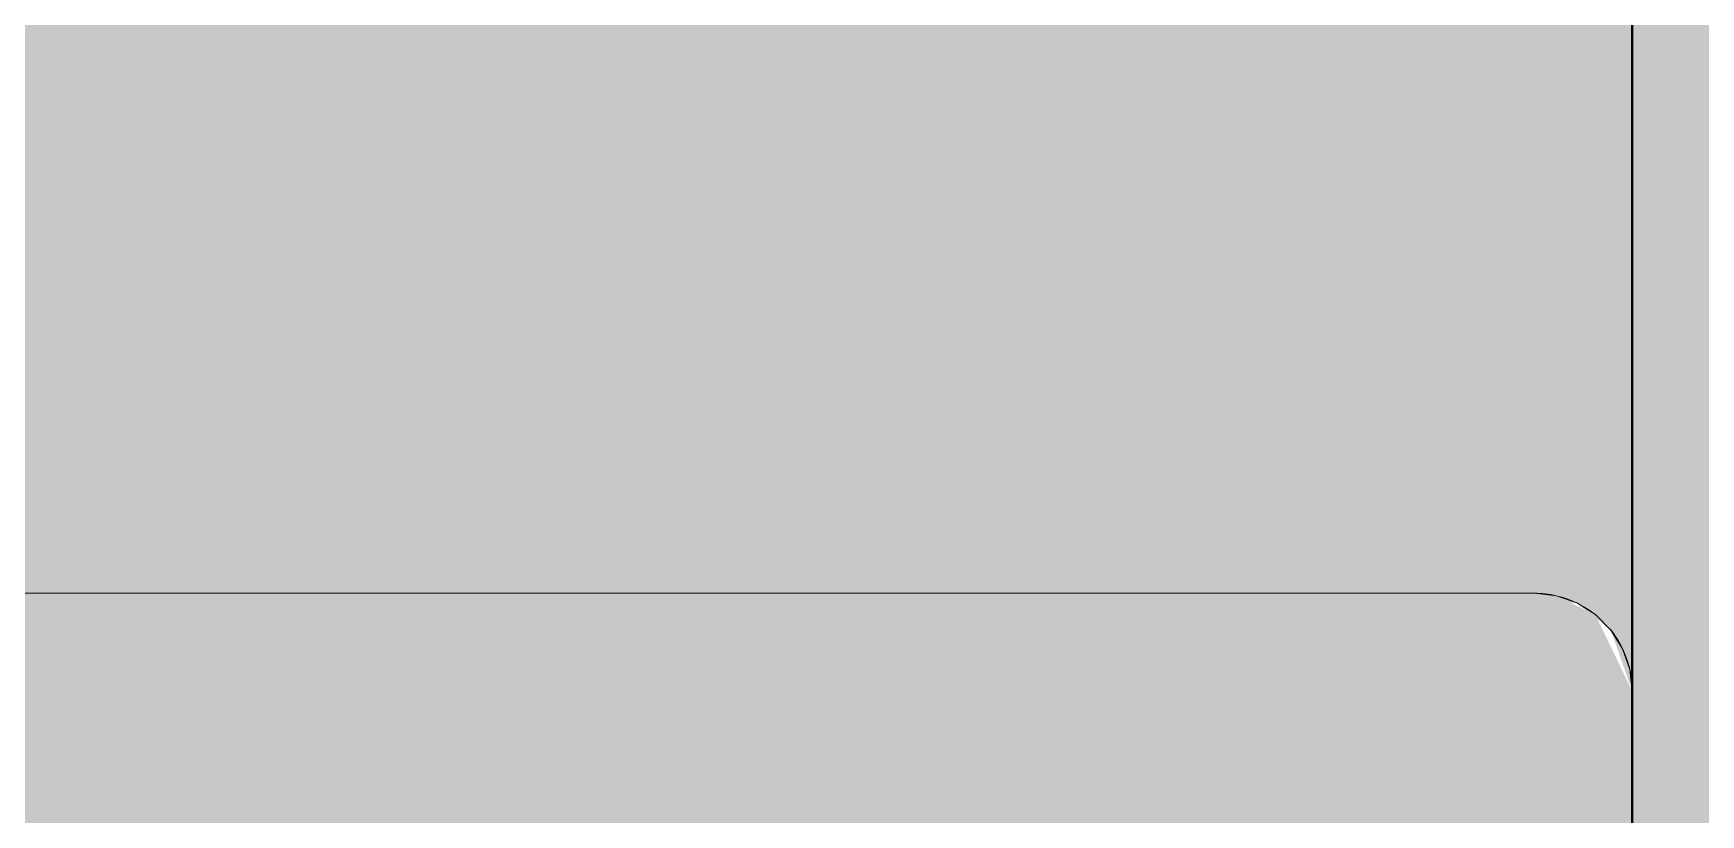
# Model space of a CAD drawing. Header units: metres. Extents: x 15 to 69.3, y -12.4 to 16.4.
# Drawn here: x 18.328 to 18.36202, y 13.07511 to 13.09105 of the extents above; entities that cross this region are included whole.
import ezdxf

# ---------------------------------------------------------------- set-up
doc = ezdxf.new("R2010")
doc.units = ezdxf.units.M
doc.layers.add('1095_ARQ_BASE_dwg', color=7, linetype='Continuous', lineweight=5, true_color=0x767676)
doc.layers.add('A-FLOR', color=7, linetype='Continuous', lineweight=9, true_color=0x007f00)
for name, color, linetype, lineweight in [('A-WALL', 7, 'Continuous', 9), ('KIRYA - PAREDE', 7, 'Continuous', 40), ('P-SANR-FIXT', 7, 'Continuous', 5)]:
    doc.layers.add(name, color=color, linetype=linetype, lineweight=lineweight)

# ---------------------------------------------------------------- blocks, each defined once
blk = doc.blocks.new('1095_ARQ_BASE_dwg-3608001-TÉRREO')
at = {"layer": 'KIRYA - PAREDE', "color": 253, "true_color": 0xaaaaaa}
blk.add_line((18.36062034051227, 13.11062794428361), (18.36062034051227, 13.0776284609382), dxfattribs=at)
at = {"layer": 'KIRYA - PAREDE', "color": 254, "true_color": 0xcdcdd0}
blk.add_line((18.36062034051227, 13.0776284609382), (18.36062034051227, 13.04371844954506), dxfattribs=at)
blk = doc.blocks.new('UT_Ducha higiênica - UT_Ducha higiênica-3615605-TÉRREO')
at = {"layer": 'P-SANR-FIXT', "true_color": 0xf0f1f7, "transparency": 33554560}
h = blk.add_hatch(color=7, dxfattribs=at)
h.paths.add_polyline_path([(0.06104499430345227, 0.01676706736022819), (0.06124305656764736, 0.001132232521688259), (0.06179801469973514, 0.0004363370349887731), (0.0630449943034529, -7.47178319215891e-14), (0.09695500569658491, -7.47178319215891e-14), (0.09851866866152043, 0.0007530203962076129), (0.09890486152094932, 0.001554958132013373), (0.098955005696585, 0.001999999999925369), (0.098955005696585, 0.03878872391185485), (0.09400000000001761, 0.03878872391185485), (0.09384497402902968, 0.02030958325518545), (0.09344276236455688, 0.01821199043303589), (0.0923830327617885, 0.01542622602169357), (0.09052930691481202, 0.0126708234244909), (0.0892116278677962, 0.01147181869511659), (0.09033234720800545, 0.01082697033749139), (0.09097939482076241, 0.009710060218908715), (0.0910645802550392, 0.007303453385076733), (0.09097939482076133, 0.004069454246864127), (0.09033234720800545, 0.002952544128280909), (0.08921162786779566, 0.002307695770653008), (0.08510793263973186, 0.00180848570042583), (0.08301653995979758, 0.001716873108023853), (0.08291375385320161, 0.001256653804437107), (0.08000000000001646, 0.00105429790743259), (0.0769834600402359, 0.001267688726805173), (0.0769834600402359, 0.001737122348949627), (0.07265991411451914, 0.001979272482033795), (0.07018541974499506, 0.002556597946122558), (0.06927035623553345, 0.003468551239150715), (0.06893541974499481, 0.004714302604488238), (0.06902060517927268, 0.009710060218908715), (0.06971184164031974, 0.01086076238558304), (0.07070462662134593, 0.01155671459196182), (0.06892664604373089, 0.01344024506907283), (0.0672236062075939, 0.01625782926555391), (0.06626600275160972, 0.01925535367743593), (0.066012960742745, 0.02043449348395569), (0.06104499430345227, 0.02187499999994359), (0.06104499430345227, 0.01694440589343285)])
h.paths.add_polyline_path([(0.06104499430345119, 0.035872852801328), (0.06104499430345119, 0.03417061519970042), (0.06600269174178665, 0.03252429378915581), (0.06600000000001749, 0.03878872391185539), (0.06104499430345335, 0.03878872391185539)])
h.paths.add_polyline_path([(0.0769834600402359, 0.003173871124008141), (0.07714257746305397, 0.002199973578222925), (0.07708624614683131, 0.002392476368011084), (0.07708624614683131, 0.003238187364861274)])
h.paths.add_polyline_path([(0.08261240023671797, 0.002301519467915689), (0.08301653995979758, 0.002417301510352102), (0.08279959681880204, 0.002264289819076058), (0.08261964632252466, 0.002300078366658853)])
at = {"layer": 'P-SANR-FIXT', "color": 8, "true_color": 0x78787b}
for p, q in [((0.09895500569656936, 0.03878872391187332), (0.09895500569656929, 0.001999999999943672)), ((0.09695500569656933, -5.632601052241171e-14), (0.06304499430343664, -5.632601052241171e-14))]:
    blk.add_line(p, q, dxfattribs=at)
at = {"layer": 'P-SANR-FIXT'}
for p, q in [((0.09895500569656944, 0.03878872391187348), (0.09895500569656941, 0.001999999999943668)), ((0.09695500569656944, -5.632601052241171e-14), (0.06304499430343675, -5.632812549727362e-14))]:
    blk.add_line(p, q, dxfattribs=at)
at = {"layer": 'P-SANR-FIXT', "flags": 128}
blk.add_lwpolyline([(0.0989550056965694, 0.001999999999943688), (0.09890486152093304, 0.001554958132031078), (0.09875694343237425, 0.001132232521708595), (0.09851866866150548, 0.0007530203962262385), (0.09820198530028691, 0.0004363370350076501), (0.09782277317480456, 0.0001980622641388589), (0.09740004756448208, 5.014417558004189e-05), (0.09695500569656945, -5.63238955475498e-14)], dxfattribs=at)
at = {"layer": 'P-SANR-FIXT', "color": 8, "true_color": 0x78787b}
for radius, start, end in [(0.002, 347.1036769801044, 3.81666561775622e-13), (0.002000000000000001, 334.1120324515545, 345.0000000000001), (0.002000000000000006, 321.0560773661227, 330.0000000000002)]:
    blk.add_arc((0.09695500569656929, 0.001999999999943676), radius, start, end, dxfattribs=at)
at = {"layer": 'P-SANR-FIXT'}
blk.add_arc((0.09695500569656929, 0.001999999999943676), 0.002000000000000006, 270.0000000000008, 308.9439226338779, dxfattribs=at)

msp = doc.modelspace()

# ---------------------------------------------------------------- hatches: boundary and pattern name
at = {"layer": 'A-FLOR', "true_color": 0x464646}
h = msp.add_hatch(color=49, dxfattribs=at)
h.paths.add_polyline_path([(18.19232617459992, 13.25172109348721), (18.19125723503447, 13.25260927135536), (18.19156636953614, 13.25234058960095)])
h.paths.add_polyline_path([(18.15901796312708, 13.32089163646863), (18.16008690269254, 13.3200034585927), (18.15977776819086, 13.32027214034713)])
h.paths.add_polyline_path([(18.36062034051212, 11.92780630161017), (18.36062034051213, 12.22780630161017), (18.51062034051213, 12.22780630161017), (18.51062034051211, 13.27780630161043), (18.36462034051226, 13.27780630161043), (18.36602034051226, 13.27640630161043), (18.37872034051195, 13.27640630161043), (18.37982034051226, 13.27534630161044), (18.38764664467355, 13.27417710640565), (18.39441300941091, 13.27122513630078), (18.39985974669109, 13.26704570778926), (18.40445792329332, 13.2609483447148), (18.40726775245156, 13.25378618104348), (18.40831085028186, 13.24685011222689), (18.40922034051226, 13.24558487112113), (18.40922034051226, 13.23320630161044), (18.41062034051226, 13.23180630161044), (18.41062034051226, 13.22780630161044), (18.40662034051226, 13.22780630161044), (18.40662034051226, 13.15980630161043), (18.41062034051226, 13.15980630161043), (18.4103699877675, 13.15580630161044), (18.40899057202805, 13.15440630161044), (18.40899057202805, 13.13809879241109), (18.40814783484856, 13.13720630161044), (18.40814783484856, 13.13639764868963), (18.40866549172195, 13.13543890983363), (18.41005811664603, 13.13207681585462), (18.41062034051226, 13.12780630161043), (18.41005811664603, 13.12353578736624), (18.40814783484856, 13.11840630161044), (18.40918651322681, 13.11730630161044), (18.40918651322681, 13.10100800953767), (18.4103699877675, 13.09980630161044), (18.41062034051226, 13.09580630161044), (18.40662034051226, 13.09580630161044), (18.40662034051226, 13.01267345524163), (18.41062034051226, 13.01267345524163), (18.4103699877675, 13.00867345524163), (18.40899057202805, 13.00727345524163), (18.40899057202805, 12.99096594604228), (18.40814783484856, 12.99007345524163), (18.40819433475903, 12.98920420245767), (18.40874834278905, 12.98810604329497), (18.41005811664603, 12.98494396948581), (18.41062034051226, 12.98067345524162), (18.40971085028186, 12.97551211505918), (18.40961881928306, 12.97502022415034), (18.40846290237281, 12.97255175306414), (18.40814783484856, 12.97127345524163), (18.40918651322681, 12.97017345524163), (18.40918651322681, 12.95387516316886), (18.4103699877675, 12.95267345524163), (18.41062034051226, 12.94867345524163), (18.40662034051226, 12.94867345524163), (18.40676214283371, 12.91417345524162), (18.41062034051225, 12.91417345524162), (18.41062034051225, 12.91017345524162), (18.40922034051225, 12.90877345524163), (18.40922034051225, 12.89607345524163), (18.4081603405121, 12.89497345524176), (18.40692789750009, 12.88699445736596), (18.40404811972012, 12.88039244306516), (18.39985974669109, 12.8749340490628), (18.3935441052714, 12.8702454586096), (18.3866002199453, 12.86752604330233), (18.37966415112871, 12.86648294547203), (18.37872034051226, 12.86557345524162), (18.36602034051226, 12.86557345524162), (18.36462034051226, 12.86417345524162), (18.36062034051234, 12.86417345524162), (18.36062034051234, 12.8606734552416), (18.35562034051234, 12.8606734552416), (18.35562034051234, 12.87137969000953), (18.34362034051233, 12.87137969000953), (18.34349327561078, 12.87367345524123), (18.3338330090854, 12.87367345524123), (18.33836590254137, 12.87003674352319), (18.34366553337339, 12.86309319590125), (18.34721030764816, 12.85411303751954), (18.34832139973364, 12.84567345524162), (18.34816088105288, 12.51445419481211), (18.34689349517403, 12.50604670373995), (18.34344348162578, 12.49792739685547), (18.33758231149245, 12.49055039616506), (18.33074114039326, 12.48532932160188), (18.32176098201155, 12.48178454732711), (18.31210213930412, 12.48067345524163), (18.26076944952259, 12.48083397392238), (18.24683590932625, 12.48398891282809), (18.23971792837221, 12.48903446823205), (18.23661517579826, 12.49141253081223), (18.23523695113858, 12.49259505094403), (18.23396764219156, 12.49467381991606), (17.93178348436136, 12.49467381991606), (17.89420769626425, 12.49850088555499), (17.87173266931631, 12.50476648697895), (17.84856150605087, 12.51425312792488), (17.82792361853348, 12.52626030063989), (17.80806948348253, 12.54172566771568), (17.79079307859137, 12.5594575732126), (17.78689069692459, 12.56418950879353), (17.77835354652183, 12.57478739248599), (17.76812910495143, 12.59007298533625), (17.7659245685029, 12.59370501595659), (17.75971709966566, 12.60585931198199), (17.75552760994798, 12.61559254735823), (17.75052704328091, 12.63023190818269), (17.74857911793815, 12.63673548643365), (17.74605110933101, 12.6482515875161), (17.74445289825297, 12.65797013679524), (17.74334513152272, 12.67348017585073), (17.7429803035212, 12.68098365685273), (17.74368380126224, 12.69545468126682), (17.74466269385368, 12.70470702898521), (17.74761327840366, 12.71992167162986), (17.74958459583044, 12.72832938161866), (17.75368796770961, 12.74095933617091), (17.75744500782605, 12.75041395171698), (17.76510231694579, 12.76597146972038), (17.7674452203564, 12.77027059806742), (17.77394685495139, 12.78043004090634), (17.78082062989371, 12.78976002464509), (17.78905857574428, 12.79972543789688), (17.79322950483108, 12.80481325600087), (17.80954308516823, 12.82063424686142), (17.82910648428501, 12.83586025882891), (17.84995454068832, 12.84784838985527), (17.8720414824571, 12.85666772106806), (17.89599620231362, 12.86325475165249), (17.9123669478364, 12.86499468998626), (17.93218390245199, 12.86667309056719), (18.23406772883644, 12.86667309056719), (18.23560103555796, 12.86907904424312), (18.24188615961932, 12.87387563571922), (18.24425740521861, 12.87567373073838), (18.24751043047859, 12.8776634758905), (18.26208293589893, 12.88067345524163), (18.28929973744657, 12.88090357156632), (18.29498372674973, 12.88475042330354), (18.30092816261241, 12.886979838198), (18.30672549090035, 12.88767345524123), (18.34362034051233, 12.88767345524123), (18.34362034051233, 12.88996722047358), (18.35562034051234, 12.88996722047358), (18.35562034051234, 12.9006734552416), (18.36062034051234, 12.9006734552416), (18.36062034051234, 12.89717345524163), (18.36462034051226, 12.89717345524163), (18.36617714402727, 12.89577345524163), (18.37872034051226, 12.89577345524163), (18.37982034051226, 12.89471345524163), (18.38000418827537, 12.89478960747851), (18.38008034051226, 12.89497345524162), (18.37902034051225, 12.89607345524163), (18.37902034051225, 12.90877345524163), (18.37762034051225, 12.91017345524162), (18.37762034051225, 12.91417345524162), (18.38162034051226, 12.91417345524162), (18.38162034051226, 12.94867345524163), (18.37762034051226, 12.94867345524163), (18.37787069325702, 12.95267345524163), (18.37924945120595, 12.95407345524163), (18.37895809689235, 12.96580256593532), (18.37872034051226, 12.96557345524163), (18.36590083122585, 12.96568493130818), (18.36462034051226, 12.96442452676411), (18.36062034051238, 12.96417345524163), (18.36062034051238, 12.95517345524165), (18.34712034051235, 12.95517345524165), (18.3460343251969, 12.9556926956067), (18.34577912837871, 12.95654550753184), (18.34562034051235, 12.95890808198669), (18.34549962211514, 12.96567345524164), (18.28384700617818, 12.96567345524164), (18.28384700617818, 12.97367345524166), (18.28131991848965, 12.97356113725521), (18.28131991848965, 12.97279887424897), (18.27957219610745, 12.97279887424897), (18.27937635808475, 12.96214938890984), (18.27846483750536, 12.96073427136205), (18.27752553068381, 12.96001486100058), (18.27732769112155, 12.95988339173182), (18.2757361843927, 12.95943635513487), (18.27441919785038, 12.95943635513487), (18.27381627661319, 12.95952876687057), (18.27262985155927, 12.96001486100058), (18.27169054473772, 12.96073427136205), (18.27099439705528, 12.96169909365883), (18.27061501786944, 12.96301285205339), (18.2705791439551, 12.96369140443431), (18.27057769112154, 12.97279887424897), (18.26964382984379, 12.97301876768121), (18.26937811873831, 12.9737124401807), (18.26937811873831, 12.97279887424897), (18.26764978524562, 12.97301876768121), (18.26709052488867, 12.97841758825468), (18.2671546310972, 12.98335864098526), (18.2676793522961, 12.98854803623417), (18.26937811873831, 12.98832406683541), (18.26953187133595, 12.98802053932974), (18.26972386450783, 12.98854803623417), (18.27058594919514, 12.98854803623417), (18.27080982823184, 13.01117345524165), (18.27957769112154, 13.01117345524165), (18.27977657645472, 12.9885267661002), (18.28131991848965, 12.98840993016144), (18.28131991848965, 12.98767345524166), (18.28384700617818, 12.98767345524166), (18.28384700617818, 12.99567345524164), (18.31172137593004, 12.99585140619837), (18.32644972531263, 13.04171844954506), (18.32092513433258, 13.04179473495564), (18.32009301496169, 13.04227001510274), (18.3196229002399, 13.04295664107378), (18.31950954214067, 13.04357474551935), (18.31950952153893, 13.04667345524163), (18.30323137218188, 13.04667345524163), (18.30175423024972, 13.04743854087053), (18.30054189823944, 13.04921168317935), (18.29960300749234, 13.05169812134614), (18.29885900527558, 13.05526584623677), (18.29853413974741, 13.05865138088385), (18.29853413974741, 13.06269552959941), (18.29885900527558, 13.06608106424649), (18.29931121525838, 13.06853695098865), (18.30003057745714, 13.07098807195814), (18.30138186097499, 13.0734574008414), (18.30205980000033, 13.0742224864703), (18.30323137218188, 13.07467345524163), (18.31950954214067, 13.07467345524163), (18.3196229002399, 13.07839025951858), (18.32009301496169, 13.07907692351572), (18.32092513433258, 13.07955220639527), (18.32183161660047, 13.0796284609382), (18.35948810799064, 13.079430398674), (18.36018400347734, 13.07887544054192), (18.3606203405124, 13.0776284609382), (18.3606203405124, 13.04371844954506), (18.35986732011612, 13.04215478658013), (18.35906538238032, 13.0417685937207), (18.3586203405124, 13.04171844954506), (18.33866828134763, 13.04171844954506), (18.33039676858469, 13.01512750638762), (18.32733863524445, 13.00627140455879), (18.32408196799733, 12.99567345524164), (18.34562034051235, 12.99567345524164), (18.34580304643784, 13.00492539640714), (18.34609445080782, 13.0057485178125), (18.34712034051235, 13.00617345524161), (18.36062034051238, 13.00617345524161), (18.36062034051238, 12.99717345524163), (18.36462034051226, 12.99692238371914), (18.36602034051226, 12.99554434454793), (18.37872034051226, 12.99577345524163), (18.37910736266046, 12.99554434454793), (18.37905416779771, 13.00747232036287), (18.37787069325702, 13.00867345524163), (18.37762034051226, 13.01267345524163), (18.38162034051226, 13.01267345524163), (18.38162034051226, 13.09580630161044), (18.37762034051226, 13.09580630161044), (18.37787069325702, 13.09980630161044), (18.37924945120595, 13.10120630161044), (18.37905416779771, 13.11154525997526), (18.35901034051226, 13.11053278073575), (18.35901034051226, 13.09497332495352), (18.35648195848071, 13.09497332495352), (18.34939796063929, 13.1091620759251), (18.33412314767907, 13.1091620759249), (18.33412314767907, 13.10510606723815), (18.29012314767908, 13.10510606723812), (18.28459730155222, 13.11592052078006), (18.28321388841039, 13.12170630161045), (18.27989530995778, 13.12170630161045), (18.27989530995778, 13.13390630161045), (18.28322786745051, 13.13390630161045), (18.28344298609286, 13.13519014594776), (18.28513556269796, 13.14114916459806), (18.29012314767908, 13.15050653598275), (18.33412314767907, 13.15050653598272), (18.33412314767907, 13.14645052729596), (18.34939796063947, 13.14645052729612), (18.35648195848071, 13.16063927826734), (18.35901034051226, 13.16063927826734), (18.35901034051226, 13.14507982248512), (18.37912423810045, 13.14406380376555), (18.37905416779771, 13.15460516673168), (18.37787069325702, 13.15580630161044), (18.37762034051226, 13.15980630161043), (18.38162034051226, 13.15980630161043), (18.38148119843488, 13.22780630161044), (18.37762034051226, 13.22780630161044), (18.37762034051226, 13.23180630161044), (18.37902034051226, 13.23320630161044), (18.37902034051226, 13.24590630161044), (18.38008034051226, 13.24700630161044), (18.38000418827537, 13.24719014937355), (18.37982034051225, 13.24726630161044), (18.37872034051226, 13.24620630161043), (18.36602034051226, 13.24620630161043), (18.36462034051226, 13.24480630161043), (18.36062034051226, 13.24480630161043), (18.36062034051226, 13.24880630161044), (18.22583680752527, 13.248664499289), (18.22583680752527, 13.24480630161045), (18.22183680752552, 13.24480630161045), (18.22043680752527, 13.24620630161045), (18.20773680752539, 13.24620630161045), (18.20663680752527, 13.24726630161044), (18.19567402086053, 13.2494768095034), (18.19277843002289, 13.25136697294966), (18.18993875163428, 13.25331631850477), (18.18642982863788, 13.2555979784948), (18.18499934002097, 13.25562446902474), (18.17601908389989, 13.26460472514581), (18.17403918491257, 13.26460472514581), (18.17121075778783, 13.26743315227056), (18.17403918491257, 13.2702615793953), (18.15947668815993, 13.28452288589827), (18.15670046785356, 13.28194344220482), (18.15397042903528, 13.28497465701429), (18.15397042903528, 13.28665338001043), (18.14499017291421, 13.2956336361315), (18.14503992683344, 13.29723902496934), (18.14483763238244, 13.29726642833763), (18.14467889274407, 13.29723902496934), (18.14360733020174, 13.29620642833762), (18.13090733020169, 13.29620642833762), (18.12950733020173, 13.29480642833762), (18.12550733020174, 13.29480642833762), (18.12550733020174, 13.29880642833763), (16.81983848848221, 13.29880642833764), (16.81983848848221, 13.29480642833764), (16.81583848848222, 13.2950567810824), (16.81443848848221, 13.29643553903133), (16.79943848848221, 13.29643553903133), (16.79833848848221, 13.29747976157134), (16.76648848848221, 13.29700642833764), (16.76754848848221, 13.29590642833764), (16.76731937778852, 13.28320642833763), (16.76869741695972, 13.28180642833764), (16.76894848848221, 13.27780642833764), (16.73701941752033, 13.27780642833763), (16.73619228008479, 13.2703469669472), (16.73562044757375, 13.26291823606307), (16.73412213877046, 13.26108956777747), (16.73347491472707, 13.26084744586323), (16.7214984884822, 13.26084744586323), (16.7214984884822, 13.22759481760304), (16.87679743978739, 13.22742380741947), (16.88445980565029, 13.22621915325904), (16.89147117386468, 13.22331494945385), (16.89852925811727, 13.21766223383736), (16.90316399109797, 13.21162213222056), (16.90635534713445, 13.20391751719492), (16.90744385924716, 13.19564944683809), (16.9072734883786, 12.91924751791762), (16.90606819490316, 12.91158029597505), (16.90316399109797, 12.90456892776066), (16.89751127548147, 12.89751084350807), (16.89147117386468, 12.89287611052737), (16.88376655883904, 12.88968475449088), (16.8754984884822, 12.88859624237818), (16.52804239106502, 12.88876725256176), (16.52038002520212, 12.88997190672218), (16.51336865698773, 12.89287611052738), (16.50631057273515, 12.89852882614387), (16.50167583975445, 12.90456892776066), (16.49848448371796, 12.9122735427863), (16.49739597160526, 12.92054161314314), (16.49756714767858, 13.19694965820102), (16.49877163594925, 13.20461076400617), (16.50167583975445, 13.21162213222057), (16.50732855537095, 13.21868021647315), (16.51336865698774, 13.22331494945385), (16.52107327201338, 13.22650630549034), (16.52934134237021, 13.22759481760304), (16.68339848848221, 13.22759481760304), (16.68337825137978, 13.26084744586323), (16.67114086916152, 13.26094092244959), (16.67017787319395, 13.26157049888645), (16.66927652939066, 13.26291823606302), (16.6682927673445, 13.27459834753011), (16.66787755944408, 13.27780642833763), (16.73594848848221, 13.27780642833764), (16.7361995600047, 13.28180642833764), (16.7375775991759, 13.28320642833764), (16.73734848848221, 13.29590642833764), (16.7384084884821, 13.29700642833767), (16.73837532116569, 13.30277460344512), (16.73786300850525, 13.30377118237137), (16.73639724800097, 13.30789776137747), (16.73619884122698, 13.30868599874699), (16.73619884122698, 13.30940481044705), (16.73594848848222, 13.31130642833764), (16.73651071234845, 13.31557694258183), (16.73840848848221, 13.31988147771859), (16.74147157680269, 13.32350341457454), (16.74184495916103, 13.3239482306591), (16.74391774126617, 13.32538042258441), (16.74501590042887, 13.32593443061443), (16.74817797423803, 13.32724420447141), (16.75244848848221, 13.32780642833763), (16.75760982866466, 13.32689693810724), (16.7581234886571, 13.32679234478885), (16.7605701906597, 13.32564899019819), (16.76103077666712, 13.32534087380802), (16.79045233684059, 13.32523686036406), (16.79854565137586, 13.32532950521933), (16.79943848848221, 13.32617731764394), (16.81443848848221, 13.32617731764394), (16.81583848848221, 13.32755607559287), (16.81983848848221, 13.32780642833763), (16.81983848848221, 13.32380642833764), (18.12550733020174, 13.32394823065908), (18.12550733020174, 13.32780642833762), (18.12950733020148, 13.32780642833762), (18.13090733020173, 13.32640642833762), (18.14360733020174, 13.32640642833762), (18.14470733020173, 13.32534642833763), (18.15592109256421, 13.32299141427692), (18.15856570770411, 13.32124575699841), (18.16140538609272, 13.31929641144331), (18.16491430908913, 13.31701475145328), (18.16634479770605, 13.31698826092333), (18.17532505382711, 13.30800800480227), (18.17730495281443, 13.30800800480226), (18.18013337993918, 13.30517957767752), (18.17730495281443, 13.30235115055277), (18.19171685444224, 13.28793924892497), (18.19464366987344, 13.29066928774325), (18.19737370869173, 13.28763807293379), (18.19737370869173, 13.28595934993765), (18.2063539648128, 13.27697909381657), (18.20630421089356, 13.27537370497874), (18.20650650534457, 13.27534630161045), (18.20666524498293, 13.27537370497874), (18.20773680752527, 13.27640630161045), (18.22043680752531, 13.27640630161045), (18.22183680752527, 13.27780630161045), (18.21062034051211, 13.27780630161045), (18.21062034051211, 13.42780630161043), (18.51062034051211, 13.42780630161043), (18.51062034051213, 15.4278063016105), (18.21062034051213, 15.4278063016105), (18.21062034051213, 15.5778063016105), (15.36062034051217, 15.57780630161052), (15.36062034051217, 15.27780630161052), (15.21062034051217, 15.27780630161052), (15.21062034051215, 13.42780630161046), (15.51062034051215, 13.42780630161046), (15.51062034051215, 13.27780630161046), (15.21062034051215, 13.27780630161046), (15.21062034051214, 12.2278063016102), (15.36062034051214, 12.2278063016102), (15.36062034051214, 11.92780630161019), (18.12053381145263, 11.92780630161017)])
h.paths.add_polyline_path([(18.3486819686926, 13.05479836925893), (18.34858929206049, 13.05487338350104), (18.34864917787853, 13.05479836925893)])
h.paths.add_polyline_path([(18.34867262684795, 13.06646466620957), (18.34855769915458, 13.06654854122433), (18.34864917787853, 13.06646715947791)])
h.paths.add_polyline_path([(18.22669565478736, 13.27380630161044), (18.36062034051226, 13.27394810393189), (18.36062034051226, 13.27780630161043), (18.22583680752527, 13.27780630161045), (18.22583680752527, 13.27380630161044)])
h.paths.add_polyline_path([(17.17542091279524, 13.37780617488326), (17.17542091279524, 13.38180617488326), (16.85651034051234, 13.3816643725618), (16.85651034051234, 13.37780617488326), (16.85251034051235, 13.37780617488326), (16.85111034051235, 13.37920617488326), (16.83841034051234, 13.37920617488326), (16.83731034051235, 13.38026617488326), (16.8295058424066, 13.3814263377241), (16.82314034051235, 13.38406301494001), (16.8168996781623, 13.38906825932835), (16.81257739305602, 13.39489436247131), (16.80986292863014, 13.40182629501652), (16.80882112588756, 13.40876102024861), (16.80791034051236, 13.40970617488327), (16.80791034051236, 13.42240617488326), (16.80651034051236, 13.42380617488326), (16.80651034051236, 13.42780617488327), (16.5942262884479, 13.42780630161043), (16.5942262884479, 13.88280630161043), (17.05122628844788, 13.88280630161043), (17.05122628844787, 13.42780630161043), (16.83951034051235, 13.42780617488326), (16.83951034051235, 13.42380617488326), (16.83811034051235, 13.42240617488326), (16.83811034051235, 13.40970617488327), (16.8370503405125, 13.40860617488313), (16.83712649274923, 13.40842232712015), (16.83731034051235, 13.40834617488326), (16.83841034051234, 13.40940617488327), (16.85111034051235, 13.40940617488327), (16.85251034051234, 13.41080617488326), (16.85651034051234, 13.41080617488326), (16.85651034051234, 13.40680617488326), (17.17542091279524, 13.40680617488326), (17.17542091279524, 13.41080617488326), (17.17942091279524, 13.41055582213849), (17.18082091279524, 13.40917706418957), (17.19582091279523, 13.40917706418957), (17.19692091279524, 13.40813284164955), (17.22660174883425, 13.40834533677057), (17.22553739192055, 13.42941617488325), (17.20997793613833, 13.42941617488325), (17.20997793613833, 13.43135159203664), (17.20591932125372, 13.43135159203664), (17.20046450255176, 13.43267813065877), (17.19838354888637, 13.43330807855014), (17.19477616543374, 13.4347652927901), (17.1913323760586, 13.43657554234614), (17.184706535984, 13.44089922722448), (17.18206227669357, 13.44325263822986), (17.17996626830702, 13.44610525096186), (17.16961092997009, 13.45518592821057), (17.16813069912926, 13.45899001247943), (17.16813069912926, 13.61823043437587), (17.16776106289555, 13.63144025639913), (17.16797073012103, 13.64465548874961), (17.16832929827473, 13.65125058223818), (17.16894888897698, 13.65782629030694), (17.16990409941485, 13.66435567804909), (17.17126850819922, 13.6708119710983), (17.17395047839015, 13.68036505099344), (17.1772740820731, 13.68971427332187), (17.18119093054055, 13.69883482450045), (17.18565016763423, 13.70770282090664), (17.19075254804219, 13.71628431641654), (17.19368093045456, 13.72030651823581), (17.19701491508727, 13.72399949501571), (17.20078925859418, 13.72717821192509), (17.20504185520178, 13.72968127648504), (17.20959108993656, 13.73171050405866), (17.21424834746668, 13.73347777696226), (17.22371844910003, 13.73640806893057), (17.23336647037824, 13.73868515509071), (17.24313330876127, 13.74045136989361), (17.25295940428601, 13.7418508317432), (17.26281232916737, 13.74292031069755), (17.27269233144604, 13.743700995605), (17.28259098841308, 13.74417874786866), (17.29249986053085, 13.74433971472726), (17.30240214488941, 13.74417821881952), (17.31229365189493, 13.74368892789814), (17.32216390845515, 13.74287521044173), (17.33692023543244, 13.74105209438151), (17.3467193520763, 13.73943768220636), (17.36133751914191, 13.73644918650334), (17.36616011212789, 13.73523242318588), (17.37091712149515, 13.73378025998604), (17.37557887289361, 13.73203111726954), (17.3800939195558, 13.7299321222762), (17.38435531528374, 13.72739490427265), (17.38825946502881, 13.72433637790925), (17.39168882604705, 13.72078049600926), (17.39454657269409, 13.7167508437685), (17.39943253360478, 13.7080708508802), (17.40390637016213, 13.69921841731819), (17.4080983356276, 13.69022907812959), (17.41168409878599, 13.68101616566589), (17.41434400276132, 13.67149459203892), (17.41563637697387, 13.66495257703184), (17.4165606625701, 13.65834849590009), (17.41759469430439, 13.64504351789346), (17.41788091227637, 13.63172210413026), (17.41748348366619, 13.61819219284541), (17.41748348366619, 13.45896946693889), (17.41601421204678, 13.45516882835607), (17.40565758960287, 13.44610874834943), (17.40356090178172, 13.44325413571265), (17.40078566244973, 13.44081050334829), (17.39428943907006, 13.43657554234614), (17.39084564969491, 13.4347652927901), (17.38723826624228, 13.43330807855013), (17.38350946485165, 13.43217929293015), (17.37970249387494, 13.43135159203664), (17.34083748640235, 13.43135159203664), (17.34083748640235, 13.42780630161032), (17.33384633006332, 13.42780630161032), (17.33384633006332, 13.43135159203664), (17.27564388945214, 13.43135159203664), (17.27564388945214, 13.42941617488325), (17.26008443366992, 13.42941617488325), (17.258748688929, 13.39857668912745), (17.25931091279524, 13.39430617488326), (17.25854888808396, 13.38955329872918), (17.25655757160601, 13.38534883582159), (17.25377106790363, 13.38208922628821), (17.25341444211642, 13.3816643725618), (17.25134166001128, 13.38023218063649), (17.25024350084857, 13.37967817260646), (17.24708142703943, 13.37836839874949), (17.24214836980904, 13.37789340032215), (17.23764957261279, 13.37871566511366), (17.23717103776144, 13.37879998871118), (17.23468921061775, 13.37996361302271), (17.23386082100571, 13.38027088346469), (17.2048070644368, 13.38037574285683), (17.19671374990159, 13.38028309800156), (17.19582091279523, 13.37943528557695), (17.18082091279524, 13.37943528557695), (17.17942091279524, 13.37805652762802)])
h.paths.add_polyline_path([(16.83207851515359, 13.57676090049679), (16.96222628844787, 13.57676090049679), (16.96708636803891, 13.5777276304339), (16.97120654456895, 13.58048064437573), (16.97395955851077, 13.58460082090576), (16.97492628844788, 13.5894609004968), (16.97469388886886, 13.79517465319195), (16.97395955851077, 13.79886638120145), (16.97120654456895, 13.80298655773149), (16.96708636803891, 13.80573957167332), (16.96222628844787, 13.80670630161042), (16.68302628844786, 13.80670630161042), (16.67816620885682, 13.80573957167332), (16.67404603232679, 13.8029865577315), (16.67129301838497, 13.79886638120146), (16.67032628844786, 13.79400630161043), (16.67055868802687, 13.58829254891523), (16.67129301838497, 13.58460082090573), (16.67404603232679, 13.5804806443757), (16.67816620885682, 13.57772763043388), (16.68302628844785, 13.5767609004968), (16.8133740617365, 13.5767609004968), (16.81345173816659, 13.59745733018317), (16.8134204854137, 13.60041447623958), (16.81322771826563, 13.6154960115039), (16.81320620606335, 13.63199209135078), (16.81002628844789, 13.63330925635434), (16.80476577620576, 13.63734578936831), (16.80072924319178, 13.64260630161045), (16.79819177246016, 13.64873229786483), (16.79732628844791, 13.65530630161043), (16.79819177246016, 13.66188030535602), (16.80072924319178, 13.66800630161041), (16.80476577620576, 13.67326681385254), (16.81002628844789, 13.67730334686652), (16.81615228470228, 13.67984081759814), (16.82272628844787, 13.68070630161039), (16.82930029219347, 13.67984081759814), (16.83542628844786, 13.67730334686652), (16.84068680068999, 13.67326681385254), (16.84472333370397, 13.66800630161041), (16.84726080443558, 13.66188030535602), (16.84812628844784, 13.65530630161043), (16.84726080443558, 13.64873229786483), (16.84472333370397, 13.64260630161045), (16.84068680068999, 13.63734578936831), (16.83542628844786, 13.63330925635434), (16.8320488142703, 13.63191026074343), (16.83224637082943, 13.62325203814267), (16.83209676792974, 13.57939357852862)])

# ---------------------------------------------------------------- linework, layer by layer
at = {"layer": 'A-WALL', "color": 253, "true_color": 0xaaaaaa}
msp.add_line((18.36062034051211, 12.22780630161015), (18.36062034051211, 13.27780630161042), dxfattribs=at)

# ---------------------------------------------------------------- block references
at = {"layer": '1095_ARQ_BASE_dwg', "color": 253, "true_color": 0xaaaaaa}
msp.add_blockref('1095_ARQ_BASE_dwg-3608001-TÉRREO', (0, 0), dxfattribs=at)
at = {"layer": 'P-SANR-FIXT', "color": 9, "true_color": 0xb7b7b7, "rotation": 89.99999999999937}
msp.add_blockref('UT_Ducha higiênica - UT_Ducha higiênica-3615605-TÉRREO', (18.36062034051233, 12.98067345524161), dxfattribs=at)

doc.saveas('drawing.dxf')
